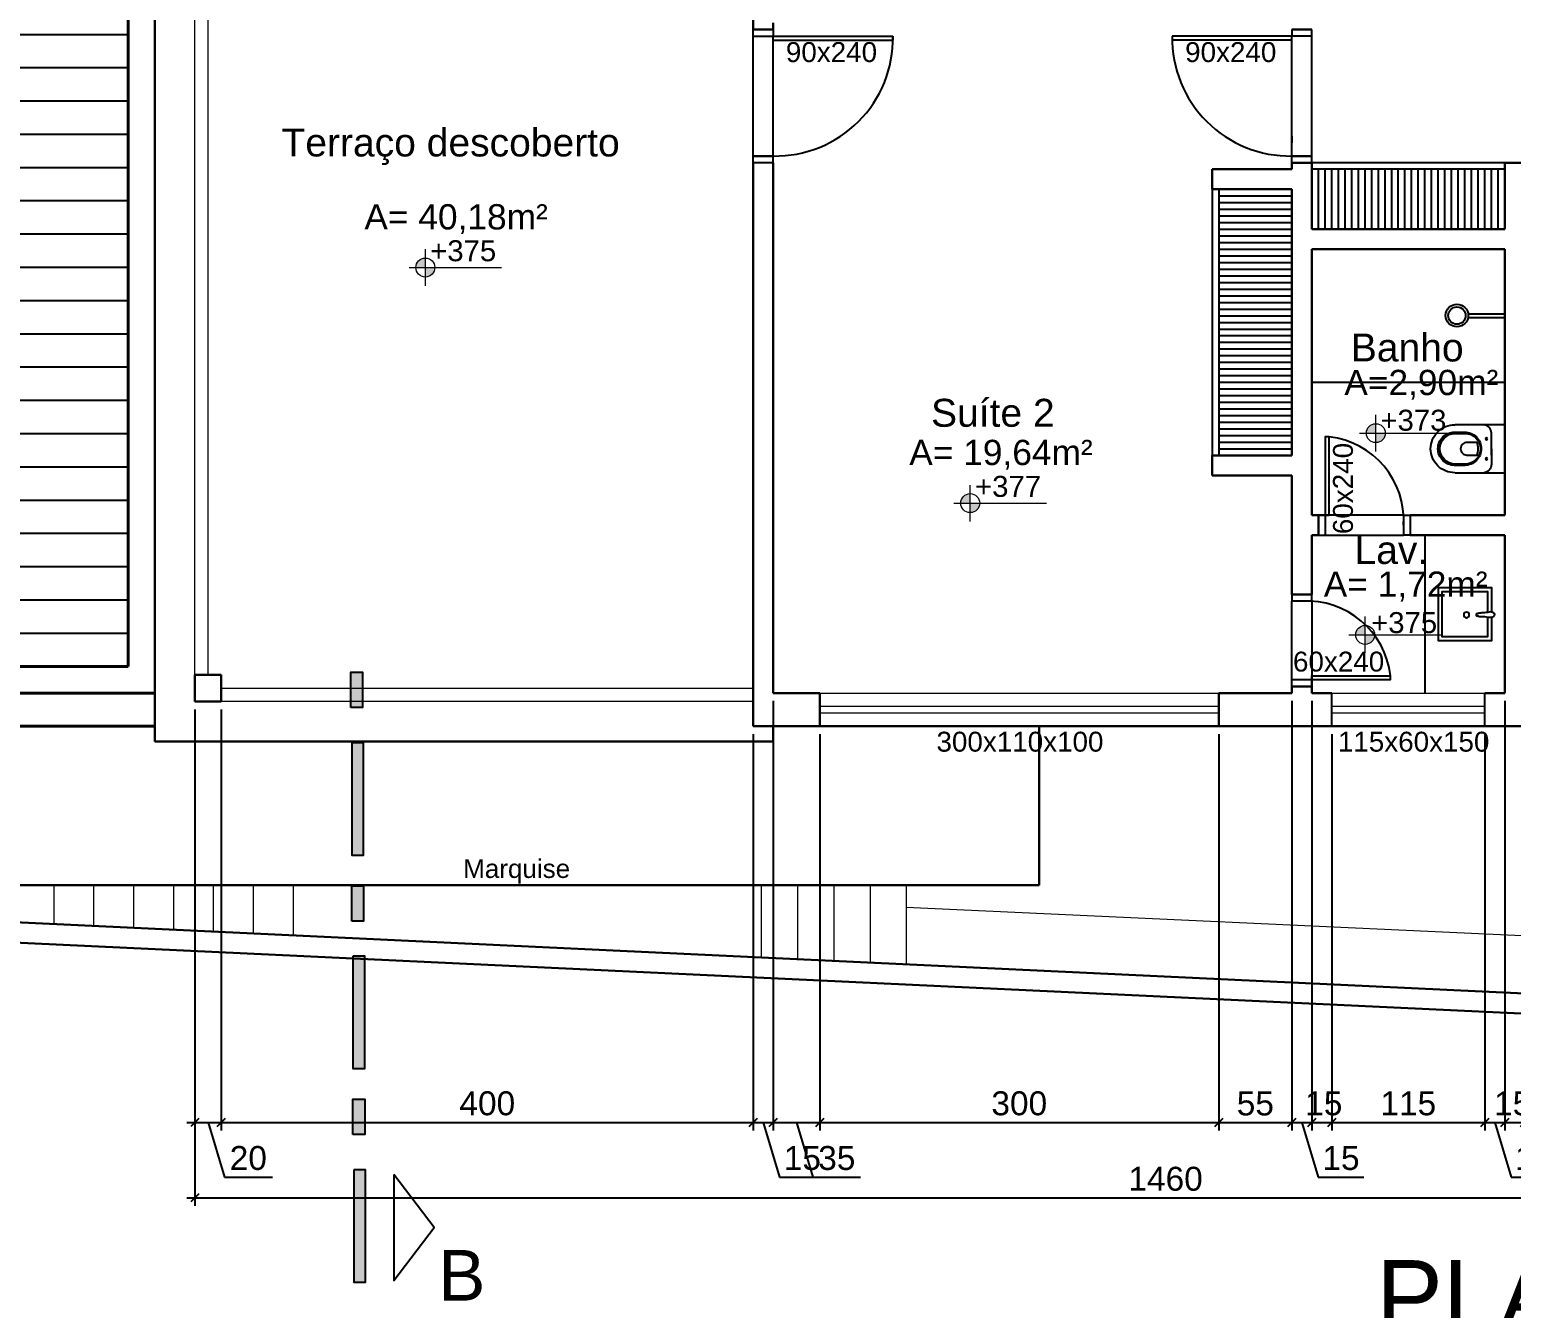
# Model space of a CAD drawing. Extents: x -165 to 197, y 154 to 653.
# Drawn here: x 35.22 to 46.36, y 413.33 to 422.94 of the extents above; entities that cross this region are included whole.
import ezdxf
from ezdxf.enums import TextEntityAlignment as Align

# ---------------------------------------------------------------- set-up
doc = ezdxf.new("R2010")
doc.units = 0
doc.header["$MEASUREMENT"] = 0
doc.header["$PDMODE"] = 3
doc.header["$PDSIZE"] = 0.1
doc.linetypes.add('DASHED', pattern=[15, 12, -3])
doc.layers.get('0').update_dxf_attribs({"linetype": 'CONTINUOUS'})
doc.layers.get('DEFPOINTS').update_dxf_attribs({"linetype": 'CONTINUOUS'})
for name, color, linetype, lineweight in [('AIT-ESQUADRIA 34', 252, 'CONTINUOUS', 15), ('AIT-PAREDE', 4, 'CONTINUOUS', 30), ('COTA de NIVEL', 12, 'CONTINUOUS', 20), ('hachura', 252, 'CONTINUOUS', 25), ('LAY-OUT', 251, 'CONTINUOUS', 25), ('LAYOUT', 251, 'CONTINUOUS', 25), ('LAYOUT FIXO', 251, 'CONTINUOUS', 25), ('PAREDES', 7, 'CONTINUOUS', 40), ('Telhado', 36, 'CONTINUOUS', 25), ('TEXTO-190', 190, 'CONTINUOUS', 20)]:
    doc.layers.add(name, color=color, linetype=linetype, lineweight=lineweight)
for name, color, linetype in [('AIT-PORTAS', 2, 'CONTINUOUS'), ('AIT-PRANCHA', 7, 'CONTINUOUS'), ('COTA', 1, 'CONTINUOUS'), ('LINHA CORTE', 7, 'CONTINUOUS'), ('TEXTO', 190, 'CONTINUOUS')]:
    doc.layers.add(name, color=color, linetype=linetype)
doc.styles.add('ARIAL', font='ARIAL.TTF', dxfattribs={"height": 0.18})
doc.styles.add('cota25', font='ARIAL.TTF', dxfattribs={"height": 0.06})
doc.styles.add('PLANTA', font='stylu.ttf', dxfattribs={"height": 0.22})
doc.dimstyles.new('Copy of ISO-25', dxfattribs={"dimtxt": 0.18, "dimasz": 0.06, "dimexe": 0.06, "dimexo": 0.06, "dimgap": 0.05, "dimtad": 1, "dimdec": 0, "dimlfac": 100, "dimdsep": 46, "dimtxsty": 'ARIAL', "dimblk1": 'OBLIQUE', "dimblk2": 'OBLIQUE', "dimsah": 1, "dimcen": 2.5, "dimdle": 0.06, "dimclrd": 256, "dimclre": 256, "dimclrt": 256, "dimadec": 0, "dimazin": 0, "dimtfac": 1, "dimtdec": 0, "dimtmove": 1, "dimatfit": 3, "dimldrblk": 'OBLIQUE', "dimfxl": 0, "dimtolj": 1, "dimtzin": 0, "dimlwd": -1, "dimlwe": -1, "dimarcsym": 0})

# ---------------------------------------------------------------- blocks, each defined once
blk = doc.blocks.new('P12_p')
for points in [[(0.18, -0.373), (0.18, -0.005, 0.414214), (0.175, 0), (-0.175, 0, 0.414214), (-0.18, -0.005), (-0.18, -0.373)], [(0, -0.1), (-0.117, -0.1, 0.392054), (-0.18, -0.158)], [(0, -0.1), (0.117, -0.1, -0.392054), (0.18, -0.158)], [(0.18, -0.375, -0.417143), (0, -0.557, -0.417143), (-0.18, -0.375)]]:
    blk.add_lwpolyline(points, format="xyb")
at = {"linetype": 'DASHED', "ltscale": 0.24}
blk.add_lwpolyline([(0.048, -0.1), (0, -0.1)], dxfattribs=at)
for points in [[(0.125, -0.301), (0.125, -0.377, -0.414214), (0, -0.502, -0.414214), (-0.125, -0.377), (-0.125, -0.301, -0.414214), (0, -0.176, -0.414214)], [(0, -0.182, -0.001847), (0.001, -0.182, -0.412019), (0.115, -0.297), (0.115, -0.372, -0.414112), (0, -0.487, -0.414112), (-0.115, -0.372), (-0.115, -0.297, -0.412019), (-0.001, -0.182, -0.001847)], [(-0.075, -0.129, 1), (-0.075, -0.144, 1)], [(0, -0.199, 0.08973), (-0.048, -0.208), (-0.048, -0.284, 0.414214), (0, -0.332, 0.414214), (0.048, -0.284), (0.048, -0.208, 0.08973)], [(0.075, -0.129, 1), (0.075, -0.144, 1)]]:
    blk.add_lwpolyline(points, format="xyb", close=True)
blk = doc.blocks.new('CUBA QUA. 40cm')
at = {"layer": 'LAY-OUT'}
for p, q in [((639.742, 14.007), (639.743, 14.009)), ((639.743, 14.005), (639.742, 14.007)), ((639.743, 14.011), (639.743, 14.012)), ((639.743, 14.009), (639.743, 14.009)), ((639.743, 14.002), (639.743, 14.002)), ((639.744, 14.014), (639.745, 14.015)), ((639.745, 13.998), (639.744, 13.999)), ((639.746, 14.017), (639.746, 14.017)), ((639.746, 13.997), (639.746, 13.997)), ((639.747, 13.996), (639.747, 13.996)), ((639.748, 14.018), (639.748, 14.018)), ((639.752, 14.018), (639.753, 14.018)), ((639.754, 13.997), (639.752, 13.996)), ((639.752, 13.996), (639.752, 13.996)), ((639.753, 14.018), (639.754, 14.017)), ((639.754, 14.017), (639.754, 14.017)), ((639.754, 14.017), (639.755, 14.017)), ((639.756, 13.996), (639.754, 13.997)), ((639.754, 13.997), (639.754, 13.997)), ((639.756, 14.017), (639.756, 14.017)), ((639.756, 13.996), (639.756, 13.996)), ((639.758, 14.018), (639.758, 14.018)), ((639.758, 13.995), (639.758, 13.995)), ((639.761, 14.018), (639.763, 14.019)), ((639.763, 13.995), (639.761, 13.995)), ((639.763, 14.019), (639.769, 14.019)), ((639.768, 13.995), (639.763, 13.995)), ((639.775, 13.994), (639.768, 13.995)), ((639.769, 14.019), (639.776, 14.019)), ((639.784, 13.993), (639.775, 13.994)), ((639.776, 14.019), (639.784, 14.02)), ((639.784, 14.02), (639.792, 14.02)), ((639.792, 13.993), (639.784, 13.993)), ((639.792, 14.02), (639.802, 14.021)), ((639.802, 13.992), (639.792, 13.993)), ((639.802, 14.021), (639.815, 14.022)), ((639.814, 13.99), (639.802, 13.992)), ((639.827, 13.989), (639.814, 13.99)), ((639.815, 14.022), (639.828, 14.024)), ((639.837, 13.987), (639.827, 13.989)), ((639.828, 14.024), (639.837, 14.025)), ((639.837, 14.025), (639.848, 14.026)), ((639.848, 13.986), (639.837, 13.987)), ((639.848, 14.026), (639.856, 14.027)), ((639.856, 13.984), (639.848, 13.986))]:
    blk.add_line(p, q, dxfattribs=at)
for points in [[(639.856, 14.027), (639.856, 14.202), (639.456, 14.202), (639.456, 13.802), (639.856, 13.802), (639.856, 13.985)], [(639.826, 14.024), (639.826, 14.172), (639.486, 14.172), (639.486, 13.832), (639.826, 13.832), (639.826, 13.989)]]:
    blk.add_lwpolyline(points, dxfattribs=at)
blk.add_circle((639.668, 14.008), 0.0209, dxfattribs=at)
for centre, radius, start, end in [((639.757, 14.008), 0.0146, 159.1807, 164.1972), ((639.758, 14.007), 0.015, 164.1806, 174.4552), ((639.757, 14.006), 0.0147, 184.6276, 195.006), ((639.757, 14.005), 0.0146, 195.019, 199.9995), ((639.75, 14.011), 0.00701, 148.7578, 159.1795), ((639.75, 14.003), 0.00687, 200.0008, 210.5766), ((639.751, 14.012), 0.00716, 132.4881, 148.7917), ((639.751, 14.002), 0.00701, 210.5369, 227.0582), ((639.75, 14.013), 0.00548, 116.4847, 132.4805), ((639.75, 14.001), 0.00554, 227.0384, 242.8298), ((639.75, 14), 0.00495, 242.8246, 260.1139), ((639.75, 14.014), 0.00479, 98.6404, 116.4705), ((639.75, 14.014), 0.00461, 80.1072, 98.6409), ((639.75, 14), 0.00454, 260.1143, 278.9401), ((639.75, 14), 0.00495, 278.9431, 296.2272), ((639.75, 14.014), 0.00487, 62.553, 80.1151), ((640.12, 13.467), 0.66, 123.5309, 123.6357), ((639.757, 14.015), 0.00289, 102.0554, 123.5624), ((639.757, 13.998), 0.00293, 235.7925, 256.9976), ((639.761, 13.998), 0.0207, 99.0168, 102.056), ((639.761, 14.016), 0.0207, 256.9984, 260.0377), ((639.762, 13.999), 0.0199, 91.9728, 99.02), ((639.762, 14.015), 0.0196, 260.0346, 267.1922), ((639.856, 14.006), 0.0215, 270, 90)]:
    blk.add_arc(centre, radius, start, end, dxfattribs=at)
blk = doc.blocks.new('chuv')
for p, q in [((-0.275, 0.012), (0, 0.012)), ((-0.275, -0.014), (0, -0.014))]:
    blk.add_line(p, q)
for radius in [0.0851, 0.0651]:
    blk.add_circle((-0.359, 0), radius)
blk = doc.blocks.new('_OBLIQUE')
at = {"color": 0, "linetype": 'ByBlock'}
blk.add_line((-0.5, -0.5), (0.5, 0.5), dxfattribs=at)
blk = doc.blocks.new('*D181')
at = {"layer": 'COTA'}
for p, q in [((36.463, 417.83), (36.463, 414.667)), ((36.663, 417.83), (36.663, 414.667)), ((36.403, 414.727), (36.723, 414.727)), ((36.563, 414.727), (36.686, 414.316)), ((36.686, 414.316), (37.047, 414.316))]:
    blk.add_line(p, q, dxfattribs=at)
at = {"layer": 'DEFPOINTS', "color": 0}
for p in [(36.463, 417.89), (36.663, 417.89), (36.663, 414.727)]:
    blk.add_point(p, dxfattribs=at)
at = {"layer": 'COTA', "xscale": 0.06, "yscale": 0.06, "zscale": 0.06, "rotation": 180}
blk.add_blockref('_OBLIQUE', (36.463, 414.727), dxfattribs=at)
at = {"layer": 'COTA', "xscale": 0.06, "yscale": 0.06, "zscale": 0.06}
blk.add_blockref('_OBLIQUE', (36.663, 414.727), dxfattribs=at)
at = {"layer": 'COTA', "insert": (36.866, 414.458), "char_height": 0.18, "attachment_point": 5, "style": 'ARIAL'}
blk.add_mtext('\\A1;20', dxfattribs=at)
blk = doc.blocks.new('*D182')
at = {"layer": 'COTA'}
for p, q in [((36.663, 417.83), (36.663, 414.667)), ((40.663, 417.644), (40.663, 414.667)), ((36.603, 414.727), (40.723, 414.727))]:
    blk.add_line(p, q, dxfattribs=at)
at = {"layer": 'DEFPOINTS', "color": 0}
for p in [(36.663, 417.89), (40.663, 417.704), (40.663, 414.727)]:
    blk.add_point(p, dxfattribs=at)
at = {"layer": 'COTA', "xscale": 0.06, "yscale": 0.06, "zscale": 0.06, "rotation": 180}
blk.add_blockref('_OBLIQUE', (36.663, 414.727), dxfattribs=at)
at = {"layer": 'COTA', "xscale": 0.06, "yscale": 0.06, "zscale": 0.06}
blk.add_blockref('_OBLIQUE', (40.663, 414.727), dxfattribs=at)
at = {"layer": 'COTA', "insert": (38.663, 414.869), "char_height": 0.18, "attachment_point": 5, "style": 'ARIAL'}
blk.add_mtext('\\A1;400', dxfattribs=at)
blk = doc.blocks.new('*D183')
at = {"layer": 'COTA'}
for p, q in [((40.813, 417.894), (40.813, 414.667)), ((40.663, 417.644), (40.663, 414.667)), ((40.603, 414.727), (40.873, 414.727)), ((40.738, 414.727), (40.861, 414.316)), ((40.861, 414.316), (41.204, 414.316))]:
    blk.add_line(p, q, dxfattribs=at)
at = {"layer": 'DEFPOINTS', "color": 0}
for p in [(40.813, 417.954), (40.663, 417.704), (40.813, 414.727)]:
    blk.add_point(p, dxfattribs=at)
at = {"layer": 'COTA', "xscale": 0.06, "yscale": 0.06, "zscale": 0.06, "rotation": 180}
blk.add_blockref('_OBLIQUE', (40.663, 414.727), dxfattribs=at)
at = {"layer": 'COTA', "xscale": 0.06, "yscale": 0.06, "zscale": 0.06}
blk.add_blockref('_OBLIQUE', (40.813, 414.727), dxfattribs=at)
at = {"layer": 'COTA', "insert": (41.032, 414.458), "char_height": 0.18, "attachment_point": 5, "style": 'ARIAL'}
blk.add_mtext('\\A1;15', dxfattribs=at)
blk = doc.blocks.new('*D184')
at = {"layer": 'COTA'}
for p, q in [((40.813, 417.894), (40.813, 414.667)), ((41.163, 417.644), (41.163, 414.667)), ((40.753, 414.727), (41.223, 414.727)), ((40.988, 414.727), (41.111, 414.316)), ((41.111, 414.316), (41.47, 414.316))]:
    blk.add_line(p, q, dxfattribs=at)
at = {"layer": 'DEFPOINTS', "color": 0}
for p in [(40.813, 417.954), (41.163, 417.704), (41.163, 414.727)]:
    blk.add_point(p, dxfattribs=at)
at = {"layer": 'COTA', "xscale": 0.06, "yscale": 0.06, "zscale": 0.06, "rotation": 180}
blk.add_blockref('_OBLIQUE', (40.813, 414.727), dxfattribs=at)
at = {"layer": 'COTA', "xscale": 0.06, "yscale": 0.06, "zscale": 0.06}
blk.add_blockref('_OBLIQUE', (41.163, 414.727), dxfattribs=at)
at = {"layer": 'COTA', "insert": (41.291, 414.458), "char_height": 0.18, "attachment_point": 5, "style": 'ARIAL'}
blk.add_mtext('\\A1;35', dxfattribs=at)
blk = doc.blocks.new('*D185')
at = {"layer": 'COTA'}
for p, q in [((41.163, 417.644), (41.163, 414.667)), ((44.163, 417.644), (44.163, 414.667)), ((41.103, 414.727), (44.223, 414.727))]:
    blk.add_line(p, q, dxfattribs=at)
at = {"layer": 'DEFPOINTS', "color": 0}
for p in [(41.163, 417.704), (44.163, 417.704), (44.163, 414.727)]:
    blk.add_point(p, dxfattribs=at)
at = {"layer": 'COTA', "xscale": 0.06, "yscale": 0.06, "zscale": 0.06, "rotation": 180}
blk.add_blockref('_OBLIQUE', (41.163, 414.727), dxfattribs=at)
at = {"layer": 'COTA', "xscale": 0.06, "yscale": 0.06, "zscale": 0.06}
blk.add_blockref('_OBLIQUE', (44.163, 414.727), dxfattribs=at)
at = {"layer": 'COTA', "insert": (42.663, 414.869), "char_height": 0.18, "attachment_point": 5, "style": 'ARIAL'}
blk.add_mtext('\\A1;300', dxfattribs=at)
blk = doc.blocks.new('*D186')
at = {"layer": 'COTA'}
for p, q in [((44.713, 417.894), (44.713, 414.667)), ((44.163, 417.644), (44.163, 414.667)), ((44.103, 414.727), (44.773, 414.727))]:
    blk.add_line(p, q, dxfattribs=at)
at = {"layer": 'DEFPOINTS', "color": 0}
for p in [(44.713, 417.954), (44.163, 417.704), (44.713, 414.727)]:
    blk.add_point(p, dxfattribs=at)
at = {"layer": 'COTA', "xscale": 0.06, "yscale": 0.06, "zscale": 0.06, "rotation": 180}
blk.add_blockref('_OBLIQUE', (44.163, 414.727), dxfattribs=at)
at = {"layer": 'COTA', "xscale": 0.06, "yscale": 0.06, "zscale": 0.06}
blk.add_blockref('_OBLIQUE', (44.713, 414.727), dxfattribs=at)
at = {"layer": 'COTA', "insert": (44.438, 414.868), "char_height": 0.18, "attachment_point": 5, "style": 'ARIAL'}
blk.add_mtext('\\A1;55', dxfattribs=at)
blk = doc.blocks.new('*D187')
at = {"layer": 'COTA'}
for p, q in [((44.713, 417.894), (44.713, 414.667)), ((44.863, 417.894), (44.863, 414.667)), ((44.653, 414.727), (44.923, 414.727)), ((44.788, 414.727), (44.911, 414.316)), ((44.911, 414.316), (45.254, 414.316))]:
    blk.add_line(p, q, dxfattribs=at)
at = {"layer": 'DEFPOINTS', "color": 0}
for p in [(44.713, 417.954), (44.863, 417.954), (44.863, 414.727)]:
    blk.add_point(p, dxfattribs=at)
at = {"layer": 'COTA', "xscale": 0.06, "yscale": 0.06, "zscale": 0.06, "rotation": 180}
blk.add_blockref('_OBLIQUE', (44.713, 414.727), dxfattribs=at)
at = {"layer": 'COTA', "xscale": 0.06, "yscale": 0.06, "zscale": 0.06}
blk.add_blockref('_OBLIQUE', (44.863, 414.727), dxfattribs=at)
at = {"layer": 'COTA', "insert": (45.082, 414.458), "char_height": 0.18, "attachment_point": 5, "style": 'ARIAL'}
blk.add_mtext('\\A1;15', dxfattribs=at)
blk = doc.blocks.new('*D188')
at = {"layer": 'COTA'}
for p, q in [((44.863, 417.894), (44.863, 414.667)), ((45.013, 417.644), (45.013, 414.667)), ((44.803, 414.727), (45.073, 414.727))]:
    blk.add_line(p, q, dxfattribs=at)
at = {"layer": 'DEFPOINTS', "color": 0}
for p in [(44.863, 417.954), (45.013, 417.704), (45.013, 414.727)]:
    blk.add_point(p, dxfattribs=at)
at = {"layer": 'COTA', "xscale": 0.06, "yscale": 0.06, "zscale": 0.06, "rotation": 180}
blk.add_blockref('_OBLIQUE', (44.863, 414.727), dxfattribs=at)
at = {"layer": 'COTA', "xscale": 0.06, "yscale": 0.06, "zscale": 0.06}
blk.add_blockref('_OBLIQUE', (45.013, 414.727), dxfattribs=at)
at = {"layer": 'COTA', "insert": (44.953, 414.869), "char_height": 0.18, "attachment_point": 5, "style": 'ARIAL'}
blk.add_mtext('\\A1;15', dxfattribs=at)
blk = doc.blocks.new('*D189')
at = {"layer": 'COTA'}
for p, q in [((45.013, 417.644), (45.013, 414.667)), ((46.163, 417.644), (46.163, 414.667)), ((44.953, 414.727), (46.223, 414.727))]:
    blk.add_line(p, q, dxfattribs=at)
at = {"layer": 'DEFPOINTS', "color": 0}
for p in [(45.013, 417.704), (46.163, 417.704), (46.163, 414.727)]:
    blk.add_point(p, dxfattribs=at)
at = {"layer": 'COTA', "xscale": 0.06, "yscale": 0.06, "zscale": 0.06, "rotation": 180}
blk.add_blockref('_OBLIQUE', (45.013, 414.727), dxfattribs=at)
at = {"layer": 'COTA', "xscale": 0.06, "yscale": 0.06, "zscale": 0.06}
blk.add_blockref('_OBLIQUE', (46.163, 414.727), dxfattribs=at)
at = {"layer": 'COTA', "insert": (45.588, 414.869), "char_height": 0.18, "attachment_point": 5, "style": 'ARIAL'}
blk.add_mtext('\\A1;115', dxfattribs=at)
blk = doc.blocks.new('*D190')
at = {"layer": 'COTA'}
for p, q in [((46.313, 417.894), (46.313, 414.667)), ((46.163, 417.644), (46.163, 414.667)), ((46.103, 414.727), (46.373, 414.727)), ((46.238, 414.727), (46.361, 414.316)), ((46.361, 414.316), (46.704, 414.316))]:
    blk.add_line(p, q, dxfattribs=at)
at = {"layer": 'DEFPOINTS', "color": 0}
for p in [(46.313, 417.954), (46.163, 417.704), (46.313, 414.727)]:
    blk.add_point(p, dxfattribs=at)
at = {"layer": 'COTA', "xscale": 0.06, "yscale": 0.06, "zscale": 0.06, "rotation": 180}
blk.add_blockref('_OBLIQUE', (46.163, 414.727), dxfattribs=at)
at = {"layer": 'COTA', "xscale": 0.06, "yscale": 0.06, "zscale": 0.06}
blk.add_blockref('_OBLIQUE', (46.313, 414.727), dxfattribs=at)
at = {"layer": 'COTA', "insert": (46.532, 414.458), "char_height": 0.18, "attachment_point": 5, "style": 'ARIAL'}
blk.add_mtext('\\A1;15', dxfattribs=at)
blk = doc.blocks.new('*D191')
at = {"layer": 'COTA'}
for p, q in [((46.313, 417.894), (46.313, 414.667)), ((46.463, 417.894), (46.463, 414.667)), ((46.253, 414.727), (46.523, 414.727))]:
    blk.add_line(p, q, dxfattribs=at)
at = {"layer": 'DEFPOINTS', "color": 0}
for p in [(46.313, 417.954), (46.463, 417.954), (46.463, 414.727)]:
    blk.add_point(p, dxfattribs=at)
at = {"layer": 'COTA', "xscale": 0.06, "yscale": 0.06, "zscale": 0.06, "rotation": 180}
blk.add_blockref('_OBLIQUE', (46.313, 414.727), dxfattribs=at)
at = {"layer": 'COTA', "xscale": 0.06, "yscale": 0.06, "zscale": 0.06}
blk.add_blockref('_OBLIQUE', (46.463, 414.727), dxfattribs=at)
at = {"layer": 'COTA', "insert": (46.373, 414.869), "char_height": 0.18, "attachment_point": 5, "style": 'ARIAL'}
blk.add_mtext('\\A1;15', dxfattribs=at)
blk = doc.blocks.new('*D215')
at = {"layer": 'COTA'}
for p, q in [((36.463, 414.667), (36.463, 414.1)), ((51.063, 414.667), (51.063, 414.1)), ((36.403, 414.16), (51.123, 414.16))]:
    blk.add_line(p, q, dxfattribs=at)
at = {"layer": 'DEFPOINTS', "color": 0}
for p in [(36.463, 414.727), (51.063, 414.727), (51.063, 414.16)]:
    blk.add_point(p, dxfattribs=at)
at = {"layer": 'COTA', "xscale": 0.06, "yscale": 0.06, "zscale": 0.06, "rotation": 180}
blk.add_blockref('_OBLIQUE', (36.463, 414.16), dxfattribs=at)
at = {"layer": 'COTA', "xscale": 0.06, "yscale": 0.06, "zscale": 0.06}
blk.add_blockref('_OBLIQUE', (51.063, 414.16), dxfattribs=at)
at = {"layer": 'COTA', "insert": (43.763, 414.302), "char_height": 0.18, "attachment_point": 5, "style": 'ARIAL'}
blk.add_mtext('\\A1;1460', dxfattribs=at)

msp = doc.modelspace()

# ---------------------------------------------------------------- hatches: boundary and pattern name
at = {"layer": 'COTA de NIVEL', "linetype": 'Continuous'}
h = msp.add_hatch(color=256, dxfattribs=at)
h.paths.add_polyline_path([(38.197, 421.152), (38.197, 421.223, 0.414214), (38.126, 421.152)])
h.paths.add_polyline_path([(38.197, 421.152), (38.197, 421.081, 0.414214), (38.268, 421.152)])
h = msp.add_hatch(color=256, dxfattribs=at)
h.paths.add_polyline_path([(45.344, 419.907), (45.344, 419.978, 0.414214), (45.273, 419.907)])
h.paths.add_polyline_path([(45.344, 419.907), (45.344, 419.836, 0.414214), (45.415, 419.907)])
h = msp.add_hatch(color=256, dxfattribs=at)
h.paths.add_polyline_path([(42.294, 419.381), (42.294, 419.452, 0.414214), (42.223, 419.381)])
h.paths.add_polyline_path([(42.294, 419.381), (42.294, 419.309, 0.414214), (42.366, 419.381)])
h = msp.add_hatch(color=256, dxfattribs=at)
h.paths.add_polyline_path([(45.264, 418.391), (45.264, 418.463, 0.414214), (45.193, 418.391)])
h.paths.add_polyline_path([(45.264, 418.391), (45.264, 418.32, 0.414214), (45.335, 418.391)])
at = {"layer": 'hachura'}
h = msp.add_hatch(dxfattribs=at)
h.set_pattern_fill('_USER', color=256, scale=0.05, angle=90, style=0, pattern_type=0)
h.set_pattern_definition([(90, (44.863067, 421.43982), (-0.05, 0), [])])
h.paths.add_polyline_path([(46.313, 421.89), (44.863, 421.89), (44.863, 421.44), (46.313, 421.44)])
h = msp.add_hatch(dxfattribs=at)
h.set_pattern_fill('_USER', color=256, scale=0.05, style=0, pattern_type=0)
h.set_pattern_definition([(0, (44.163067, 419.73982), (0, 0.05), [])])
h.paths.add_polyline_path([(44.713, 421.74), (44.163, 421.74), (44.163, 419.74), (44.713, 419.74)])
at = {"layer": 'LINHA CORTE'}
for points in [[(37.725, 418.111), (37.637, 418.111), (37.637, 417.844), (37.725, 417.844)], [(37.733, 417.581), (37.644, 417.581), (37.644, 416.737), (37.733, 416.737)], [(37.733, 416.506), (37.644, 416.506), (37.644, 416.239), (37.733, 416.239)], [(37.741, 415.976), (37.652, 415.976), (37.652, 415.132), (37.741, 415.132)], [(37.741, 414.901), (37.652, 414.901), (37.652, 414.635), (37.741, 414.635)], [(37.748, 414.371), (37.659, 414.371), (37.659, 413.527), (37.748, 413.527)]]:
    msp.add_hatch(color=256, dxfattribs=at).paths.add_polyline_path(points)
at = {"layer": 'Telhado'}
h = msp.add_hatch(dxfattribs=at)
h.set_pattern_fill('_USER', color=256, scale=0.25, style=0, pattern_type=0)
h.set_pattern_definition([(0, (32.44485, 418.15434), (0, 0.25), [])])
h.paths.add_polyline_path([(35.963, 427.44), (32.445, 427.44), (32.445, 418.154), (35.963, 418.154)])
h.paths.add_polyline_path([(33.128, 422.211), (32.706, 422.87), (33.128, 423.529)], flags=16)
h.paths.add_polyline_path([(33.328, 421.377), (33.328, 424.365), (34.372, 424.365), (34.372, 421.377)], flags=24)

# ---------------------------------------------------------------- linework, layer by layer
at = {"layer": 'AIT-ESQUADRIA 34', "color": 9}
for p, q in [((36.463, 418.09), (36.463, 423.165)), ((36.563, 418.09), (36.563, 423.165)), ((36.663, 417.99), (40.663, 417.99)), ((41.163, 417.954), (44.163, 417.954)), ((45.013, 417.954), (46.163, 417.954)), ((40.663, 417.89), (36.663, 417.89)), ((41.163, 417.854), (44.163, 417.854)), ((41.163, 417.804), (44.163, 417.804)), ((45.013, 417.854), (46.163, 417.854)), ((45.013, 417.804), (46.163, 417.804)), ((41.163, 417.704), (44.163, 417.704)), ((45.013, 417.704), (46.163, 417.704)), ((35.403, 416.509), (35.403, 416.218)), ((35.703, 416.509), (35.703, 416.204)), ((36.003, 416.509), (36.003, 416.445)), ((36.003, 416.509), (36.003, 416.19)), ((36.303, 416.509), (36.303, 416.175)), ((36.603, 416.509), (36.603, 416.161)), ((36.903, 416.509), (36.903, 416.147)), ((37.203, 416.509), (37.203, 416.133)), ((40.723, 416.509), (40.723, 416.178)), ((40.723, 416.509), (40.723, 416.042)), ((40.723, 416.509), (40.723, 415.967)), ((40.996, 416.509), (40.996, 415.954)), ((40.996, 416.509), (40.996, 415.954)), ((41.268, 416.509), (41.268, 415.941)), ((41.268, 416.509), (41.268, 415.941)), ((41.541, 416.509), (41.541, 415.928)), ((41.813, 416.509), (41.813, 415.915)), ((41.813, 416.509), (41.813, 415.915)), ((41.813, 416.345), (50.563, 415.941))]:
    msp.add_line(p, q, dxfattribs=at)
at = {"layer": 'AIT-PAREDE'}
for p, q in [((36.163, 417.59), (36.163, 428.19)), ((40.663, 422.94), (40.663, 423.19)), ((40.663, 422.94), (40.663, 423.19)), ((40.663, 422.94), (40.813, 422.94)), ((40.663, 422.94), (40.813, 422.94)), ((40.813, 422.94), (40.663, 422.94)), ((40.813, 422.94), (40.813, 422.99)), ((40.813, 422.94), (40.813, 422.99)), ((44.863, 422.94), (44.713, 422.94)), ((44.713, 422.94), (44.863, 422.94)), ((44.863, 422.94), (44.713, 422.94)), ((44.713, 422.09), (44.713, 422.14)), ((40.663, 417.704), (40.663, 421.94)), ((40.663, 417.89), (40.663, 421.94)), ((40.813, 417.954), (40.813, 421.94)), ((40.813, 418.14), (40.813, 421.94)), ((44.713, 421.94), (44.863, 421.94)), ((44.713, 421.89), (44.713, 421.94)), ((44.863, 421.94), (44.863, 421.44)), ((48.063, 421.94), (46.313, 421.94)), ((46.313, 421.94), (46.313, 421.44)), ((44.113, 421.89), (44.713, 421.89)), ((44.113, 421.89), (44.113, 421.74)), ((44.113, 421.74), (44.713, 421.74)), ((44.713, 419.74), (44.713, 421.74)), ((46.313, 421.44), (44.863, 421.44)), ((46.313, 421.29), (44.863, 421.29)), ((44.863, 421.29), (44.863, 419.29)), ((46.313, 421.29), (46.313, 419.29)), ((44.113, 419.74), (44.713, 419.74)), ((44.113, 419.74), (44.113, 419.59)), ((44.113, 419.59), (44.713, 419.59)), ((44.713, 418.694), (44.713, 419.59)), ((44.863, 419.29), (44.913, 419.29)), ((44.913, 419.29), (44.913, 419.14)), ((44.913, 419.29), (44.993, 419.29)), ((45.603, 419.29), (46.313, 419.29)), ((44.863, 419.14), (44.913, 419.14)), ((44.863, 419.14), (44.863, 418.694)), ((45.603, 419.14), (46.313, 419.14)), ((46.313, 419.14), (46.313, 417.954)), ((44.713, 418.694), (44.863, 418.694)), ((36.463, 418.09), (36.663, 418.09)), ((36.463, 417.89), (36.463, 418.09)), ((36.663, 417.89), (36.663, 418.09)), ((44.863, 418.004), (44.863, 418.084)), ((40.813, 417.954), (41.163, 417.954)), ((41.163, 417.954), (41.163, 417.704)), ((44.163, 417.954), (44.163, 417.704)), ((44.163, 417.954), (44.713, 417.954)), ((44.713, 418.004), (44.863, 418.004)), ((44.713, 417.954), (44.713, 418.004)), ((44.713, 417.954), (44.713, 418.004)), ((44.863, 418.004), (44.713, 418.004)), ((44.863, 418.004), (44.863, 417.954)), ((44.863, 417.954), (44.863, 418.004)), ((44.863, 417.954), (45.013, 417.954)), ((46.163, 417.954), (46.313, 417.954)), ((36.463, 417.89), (36.663, 417.89)), ((40.663, 417.704), (51.063, 417.704)), ((40.813, 417.704), (40.813, 417.59)), ((40.813, 417.704), (40.813, 417.59)), ((42.813, 417.706), (42.813, 416.509)), ((46.163, 417.704), (46.313, 417.704)), ((36.163, 417.59), (40.813, 417.59)), ((31.945, 416.509), (42.813, 416.509))]:
    msp.add_line(p, q, dxfattribs=at)
for points in [[(55.059, 430.47), (55.059, 415.139), (15.409, 417.005), (15.409, 417.162)], [(15.409, 428.689), (54.909, 430.314), (54.909, 415.297), (38.759, 416.059)], [(38.759, 416.059), (29.335, 416.505)]]:
    msp.add_lwpolyline(points, dxfattribs=at)
at = {"layer": 'AIT-PORTAS', "color": 9}
for p, q in [((40.663, 422.94), (40.813, 422.94)), ((40.663, 421.94), (40.663, 422.94)), ((40.813, 422.94), (40.813, 422.89)), ((44.713, 422.94), (44.713, 422.89)), ((44.863, 421.94), (44.863, 422.94)), ((40.663, 422.89), (41.713, 422.89)), ((40.813, 422.86), (40.813, 422.89)), ((40.813, 422.86), (41.713, 422.86)), ((40.813, 421.99), (40.813, 422.86)), ((41.713, 422.89), (41.713, 422.86)), ((44.863, 422.89), (43.813, 422.89)), ((43.813, 422.89), (43.813, 422.86)), ((44.713, 422.86), (43.813, 422.86)), ((44.713, 422.86), (44.713, 422.89)), ((44.713, 421.99), (44.713, 422.86)), ((40.663, 422.038), (40.663, 422.088)), ((44.863, 422.038), (44.863, 422.088)), ((40.663, 421.99), (40.813, 421.99)), ((40.813, 421.99), (40.663, 421.99)), ((40.663, 421.94), (40.663, 421.99)), ((40.663, 421.965), (40.663, 421.99)), ((40.813, 421.94), (40.663, 421.94)), ((40.813, 421.995), (40.813, 421.99)), ((40.813, 421.94), (40.813, 421.99)), ((44.713, 421.995), (44.713, 421.99)), ((44.863, 421.99), (44.713, 421.99)), ((44.713, 421.94), (44.713, 421.99)), ((44.713, 421.99), (44.863, 421.99)), ((44.863, 421.94), (44.863, 421.99)), ((44.863, 421.965), (44.863, 421.99)), ((44.913, 419.29), (44.913, 419.14)), ((45.553, 419.29), (44.913, 419.29)), ((44.963, 419.29), (44.963, 419.14)), ((45.553, 419.29), (45.553, 419.14)), ((45.553, 419.29), (45.603, 419.29)), ((45.603, 419.29), (45.603, 419.14)), ((44.913, 419.14), (44.963, 419.14)), ((44.963, 419.14), (45.553, 419.14)), ((45.603, 419.14), (45.553, 419.14)), ((44.863, 418.694), (44.713, 418.694)), ((44.713, 418.694), (44.713, 418.644)), ((44.863, 418.644), (44.863, 418.694)), ((44.863, 418.644), (44.713, 418.644)), ((44.713, 418.054), (44.713, 418.644)), ((44.863, 418.644), (44.863, 418.004)), ((44.863, 418.054), (44.713, 418.054)), ((44.713, 418.004), (44.713, 418.054)), ((44.863, 418.004), (44.713, 418.004))]:
    msp.add_line(p, q, dxfattribs=at)
for points in [[(44.993, 419.88), (44.963, 419.88), (44.963, 419.29), (44.993, 419.29)], [(45.453, 418.084), (45.453, 418.054), (44.863, 418.054), (44.863, 418.084)]]:
    msp.add_lwpolyline(points, close=True, dxfattribs=at)
for centre, radius, start, end in [((40.828, 422.875), 0.885, 269.029, 0.971), ((44.698, 422.875), 0.885, 179.029, 270.971), ((44.923, 419.252), 0.631, 356.5952, 83.6066), ((44.826, 418.014), 0.631, 6.3934, 93.4048)]:
    msp.add_arc(centre, radius, start, end, dxfattribs=at)
at = {"layer": 'AIT-PRANCHA'}
for p, q in [((46.313, 421.94), (44.863, 421.94)), ((46.313, 421.89), (44.863, 421.89)), ((44.113, 421.74), (44.113, 419.74)), ((44.163, 421.74), (44.163, 419.74)), ((45.013, 417.704), (45.013, 417.954)), ((46.163, 417.704), (46.163, 417.954))]:
    msp.add_line(p, q, dxfattribs=at)
at = {"layer": 'COTA de NIVEL', "linetype": 'Continuous'}
for p, q in [((38.195, 421.289, -823.468), (38.195, 421.015, -823.468)), ((38.075, 421.152, -823.468), (38.77, 421.152, -823.468)), ((45.341, 420.044, -823.468), (45.341, 419.77, -823.468)), ((45.222, 419.907, -823.468), (45.917, 419.907, -823.468)), ((42.292, 419.517, -823.468), (42.292, 419.244, -823.468)), ((42.172, 419.381, -823.468), (42.867, 419.381, -823.468)), ((45.261, 418.528), (45.261, 418.255)), ((45.142, 418.391), (45.837, 418.391))]:
    msp.add_line(p, q, dxfattribs=at)
for centre in [(38.197, 421.152, -823.468), (45.344, 419.907, -823.468), (42.294, 419.381, -823.468), (45.264, 418.391)]:
    msp.add_circle(centre, 0.0713, dxfattribs=at)
at = {"layer": 'LAYOUT', "lineweight": -2, "ltscale": 0.01}
for p, q in [((44.863, 420.29), (46.313, 420.29)), ((45.713, 419.14), (45.713, 417.954))]:
    msp.add_line(p, q, dxfattribs=at)
at = {"layer": 'LINHA CORTE'}
for points in [[(37.637, 417.844), (37.637, 418.111), (37.725, 418.111), (37.725, 417.844)], [(37.644, 417.58), (37.644, 416.736), (37.733, 416.736), (37.733, 417.58)], [(37.644, 416.239), (37.644, 416.506), (37.733, 416.506), (37.733, 416.239)], [(37.652, 415.976), (37.652, 415.132), (37.741, 415.132), (37.741, 415.976)], [(37.652, 414.635), (37.652, 414.901), (37.741, 414.901), (37.741, 414.635)], [(37.659, 414.371), (37.659, 413.527), (37.748, 413.527), (37.748, 414.371)], [(37.96, 414.334), (37.96, 413.539), (38.264, 413.937)]]:
    msp.add_lwpolyline(points, close=True, dxfattribs=at)
at = {"layer": 'PAREDES', "ltscale": 10}
for p, q in [((35.963, 418.154), (35.963, 427.44)), ((32.245, 418.154), (35.963, 418.154)), ((32.445, 417.954), (36.163, 417.954))]:
    msp.add_line(p, q, dxfattribs=at)
at = {"layer": 'PAREDES'}
msp.add_line((36.163, 417.704), (29.554, 417.704), dxfattribs=at)

# ---------------------------------------------------------------- block references
at = {"layer": 'LAYOUT', "lineweight": -2, "ltscale": 0.01, "rotation": 270}
msp.add_blockref('P12_p', (46.313, 419.79), dxfattribs=at)
at = {"layer": 'LAYOUT', "lineweight": -2, "ltscale": 0.01, "xscale": -1, "rotation": 180}
msp.add_blockref('CUBA QUA. 40cm', (-593.642, 432.549), dxfattribs=at)
at = {"layer": 'LAYOUT FIXO', "ltscale": 10, "rotation": 359.9999999999544}
msp.add_blockref('chuv', (46.313, 420.791), dxfattribs=at)

# ---------------------------------------------------------------- texts
at = {"layer": 'COTA de NIVEL', "linetype": 'Continuous', "style": 'ARIAL'}
for s, p in [('+375', (38.73, 421.357)), ('+373', (45.875, 420.083)), ('+377', (42.827, 419.586)), ('+375', (45.805, 418.562, 823.468))]:
    msp.add_text(s, height=0.1578, dxfattribs=at).set_placement(p, align=Align.TOP_RIGHT)
at = {"layer": 'TEXTO', "style": 'ARIAL'}
for s, height, rotation, p in [('90x240', 0.1497, 360, (41.594, 422.846)), ('90x240', 0.1497, 360, (44.596, 422.846)), ('60x240', 0.1497, 90, (45.022, 419.834)), ('300x110x100', 0.14967, 360, (43.296, 417.663)), ('115x60x150', 0.1497, 360, (46.198, 417.663))]:
    msp.add_text(s, height=height, rotation=rotation, dxfattribs=at).set_placement(p, align=Align.TOP_RIGHT)
msp.add_text('60x240', height=0.1497, dxfattribs=at).set_placement((45.407, 418.265), align=Align.TOP_RIGHT)
msp.add_text('B', height=0.381, dxfattribs=at).set_placement((38.294, 413.387))
at = {"layer": 'TEXTO'}
for s, insert, char_height, width, attachment_point, style in [('{\\fArial|b0|i0|c238|p34;A= }40{\\fArial|b0|i0|c238|p34;,}18{\\fArial|b0|i0|c238|p34;m²}', (39.118, 421.628, -823.468), 0.19, 8.59791, 3, 'ARIAL'), ('{\\fArial|b0|i0|c238|p34;A=\\fArial|b0|i0|c186|p34;2\\fArial|b0|i0|c238|p34;,\\fArial|b0|i0|c186|p34;9}0{\\fArial|b0|i0|c238|p34;m²}', (46.265, 420.383, -823.468), 0.19, 8.59791, 3, 'ARIAL'), ('{\\fArial|b0|i0|c238|p34;A= }19{\\fArial|b0|i0|c238|p34;,}64{\\fArial|b0|i0|c238|p34;m²}', (43.215, 419.857, -823.468), 0.19, 8.59791, 3, 'ARIAL'), ('{\\fArial|b0|i0|c238|p34;A= \\fArial|b0|i0|c186|p34;1\\fArial|b0|i0|c238|p34;,}72{\\fArial|b0|i0|c238|p34;m²}', (46.184, 418.867), 0.19, 8.59791, 3, 'ARIAL'), ('Marquise ', (39.286, 416.704, -823.468), 0.14, 8.59791, 3, 'ARIAL'), ('{\\fSwis721 Ex BT|b0|i0|c0|p34;PLANTA PAV. SUPERIOR}', (45.347, 413.419), 0.5375, 20.81284, 4, 'PLANTA')]:
    msp.add_mtext(s, dxfattribs=dict(at, insert=insert, char_height=char_height, width=width, attachment_point=attachment_point, style=style))
at = {"layer": 'TEXTO-190', "char_height": 0.21, "attachment_point": 9, "style": 'cota25'}
for s, insert in [('Terraço descoberto', (39.659, 421.922)), ('Banho', (46.004, 420.443)), ('Suíte 2', (42.929, 419.952)), ('Lav.', (45.738, 418.921))]:
    msp.add_mtext(s, dxfattribs=dict(at, insert=insert))

# ---------------------------------------------------------------- dimensions: what is measured, and where the dimension line sits
at = {"layer": 'COTA'}
for base, p1, p2, picture, middle in [((40.813, 414.727), (40.663, 417.704), (40.813, 417.954), '*D183', (40.911, 414.458)), ((41.163, 414.727), (40.813, 417.954), (41.163, 417.704), '*D184', (41.161, 414.458)), ((44.713, 414.727), (44.163, 417.704), (44.713, 417.954), '*D186', (44.438, 414.868)), ((44.863, 414.727), (44.713, 417.954), (44.863, 417.954), '*D187', (44.961, 414.458)), ((46.313, 414.727), (46.163, 417.704), (46.313, 417.954), '*D190', (46.411, 414.458)), ((36.663, 414.727), (36.463, 417.89), (36.663, 417.89), '*D181', (36.736, 414.458)), ((40.663, 414.727), (36.663, 417.89), (40.663, 417.704), '*D182', (38.663, 414.869)), ((44.163, 414.727), (41.163, 417.704), (44.163, 417.704), '*D185', (42.663, 414.869)), ((46.163, 414.727), (45.013, 417.704), (46.163, 417.704), '*D189', (45.588, 414.869)), ((51.063, 414.16), (36.463, 414.727), (51.063, 414.727), '*D215', (43.763, 414.302))]:
    dim = msp.add_linear_dim(base=base, p1=p1, p2=p2, dimstyle='Copy of ISO-25', dxfattribs=at)
    dim.commit()
    dim.dimension.update_dxf_attribs({"geometry": picture, "text_midpoint": middle})
for base, p1, p2, picture, middle in [((45.013, 414.727), (44.863, 417.954), (45.013, 417.704), '*D188', (44.953, 414.727)), ((46.463, 414.727), (46.313, 417.954), (46.463, 417.954), '*D191', (46.373, 414.727))]:
    dim = msp.add_linear_dim(base=base, p1=p1, p2=p2, dimstyle='Copy of ISO-25', dxfattribs=at)
    dim.commit()
    dim.dimension.update_dxf_attribs({"geometry": picture, "text_midpoint": middle, "dimtype": 160})

doc.saveas('drawing.dxf')
